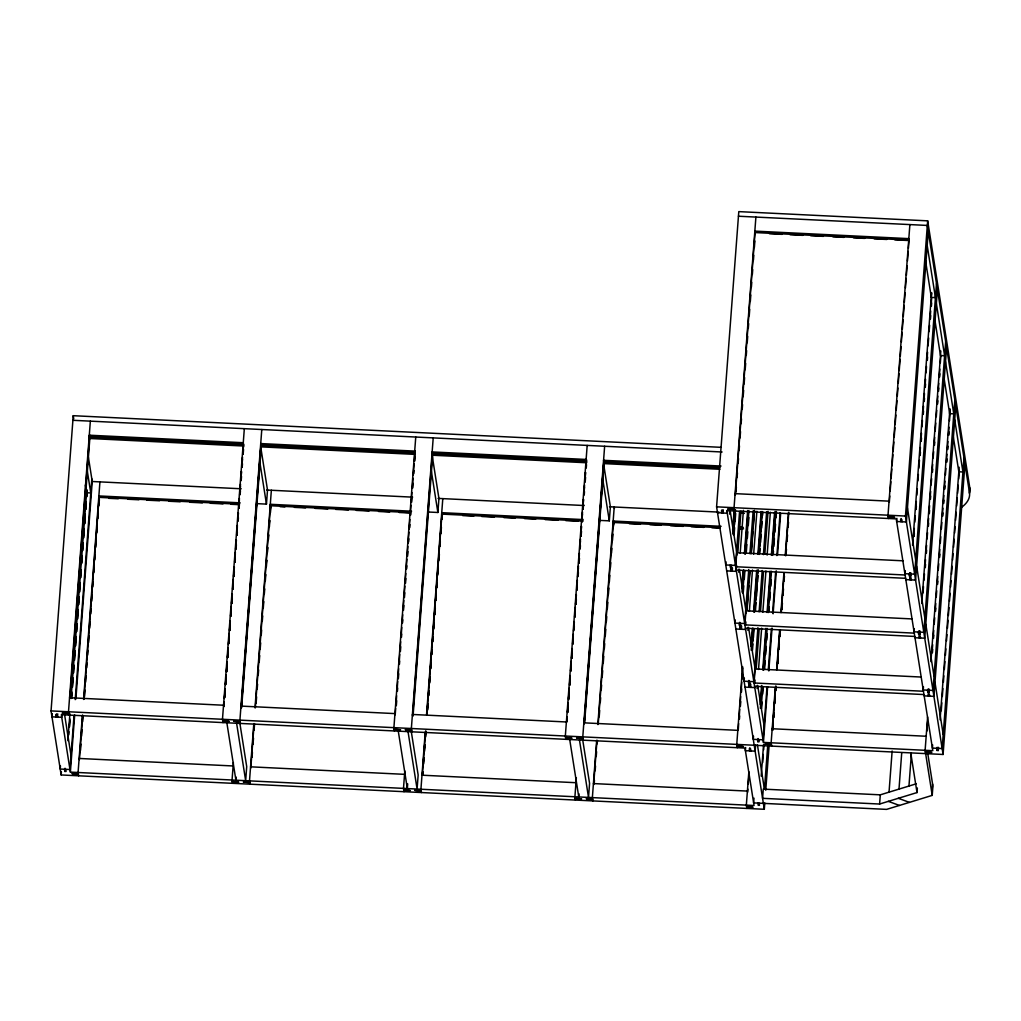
<?xml version="1.0" encoding="UTF-8"?>
<svg xmlns="http://www.w3.org/2000/svg" width="1021" height="1021" viewBox="0 0 1021 1021"><rect width="100%" height="100%" fill="white"/><g stroke="black" fill="none" stroke-linecap="round" stroke-linejoin="round"><path stroke-width="1.5" d="M764.793 802.927L764.308 809.283L61.158 774.952L51.05 710.91L73.244 415.7L720.724 447.313M52.224 713.653L51.982 716.831L61.732 717.304L61.975 714.126M56.461 713.858L56.219 717.036L55.874 714.866L57.163 714.93L57.495 717.099L57.738 713.921M60.456 765.865L60.226 769.03L69.977 769.515L74.035 715.517M61.158 774.952L61.388 771.774M90.346 421.15L68.496 711.765L69.02 715.07M69.99 697.751L89.618 435.291M65.74 769.311L66.084 771.48L64.795 771.417L65.038 768.239M70.334 697.598L90.052 435.38M67.884 740.723L69.913 713.73M71.113 697.841L86.759 489.812M68.713 734.903L68.956 731.738M69.313 726.978L69.913 719.039M71.457 698.402L71.942 692.047M72.3 687.286L73.014 677.765M73.372 673.005L73.971 665.067L73.486 673.018M74.329 660.293L75.044 650.773M75.401 646.012L76.116 636.491M76.473 631.731L77.073 623.793M77.43 619.02L78.145 609.499M78.502 604.738L79.102 596.8M79.459 592.04L80.174 582.519M80.531 577.746L81.131 569.82M82.203 555.526L81.603 563.464L82.203 557.096M83.16 542.827L82.561 550.766L83.16 544.384M84.233 528.546L83.518 538.067L84.233 530.103M84.59 523.773L85.305 514.252M85.662 509.492L86.262 501.553M86.619 496.793L87.104 490.437M69.428 727.016L69.9 720.66M71.572 698.428L71.929 693.667M72.414 687.312L73.002 679.373M74.444 660.319L75.031 652.381M75.516 646.025L76.116 638.087M76.588 631.731L77.073 625.375M77.545 619.032L78.145 611.094M78.617 604.738L79.102 598.383M79.574 592.027L80.174 584.089M80.646 577.733L81.131 571.39M84.705 523.747L85.305 515.809M85.79 509.453L86.262 503.098M86.734 496.742L87.219 490.399M75.222 699.64L91.826 478.9M70.385 772.118L61.324 714.7L744.985 748.074L754.047 805.505L70.385 772.118L74.686 714.955M75.873 699.079L92.235 481.504L88.431 457.408M82.382 715.325L78.081 772.501L78.604 775.807M83.582 699.449L99.93 481.886M79.383 759.637L82.727 715.172M83.926 699.296L99.203 496.027M80.519 750.397L80.991 744.041M81.591 736.103L82.063 729.747M82.663 721.809L83.02 717.048M84.577 696.399L85.049 690.056M85.649 682.105L86.121 675.762M86.721 667.823L87.079 663.05M87.678 655.112L88.036 650.351M88.636 642.413L89.108 636.057M89.708 628.119L90.193 621.763M90.78 613.825L91.137 609.065M91.737 601.114L92.222 594.771M92.809 586.833L93.166 582.059M93.894 572.539L94.251 567.765M94.838 559.827L95.208 555.067M95.795 547.128L96.28 540.773M96.88 532.834L97.237 528.074M97.952 518.54L98.31 513.78M98.909 505.842L99.382 499.486M244.325 428.667L222.476 719.282L222.999 722.587M223.778 706.43L224.135 701.657M224.378 698.492L225.092 688.958M225.45 684.198L226.164 674.664M226.407 671.486L227.121 661.965M227.479 657.192L228.194 647.671M228.436 644.493L229.266 633.377M229.508 630.199L230.223 620.666M230.58 615.905L231.295 606.385M231.537 603.207L232.252 593.673M232.609 588.913L233.337 579.379M233.567 576.201L234.281 566.681M234.639 561.907L235.366 552.387M235.596 549.209L236.31 539.675M236.681 534.915L237.395 525.394M237.753 520.621L238.34 512.682M238.71 507.922L239.425 498.388M239.654 495.211L240.497 484.094M240.739 480.917L241.454 471.396M241.811 466.635L242.526 457.102M242.768 453.924L243.483 444.403M224.569 697.33L225.156 689.392M225.513 684.632L226.113 676.693M226.471 671.92L227.185 662.399M227.543 657.626L228.142 649.688M228.627 643.345L229.215 635.394M229.585 630.633L230.299 621.1M230.657 616.339L231.257 608.401M231.614 603.641L232.329 594.107M232.686 589.347L233.286 581.408M233.643 576.635L234.358 567.114M234.715 562.354L235.315 554.403M235.787 548.06L236.387 540.122M236.744 535.349L237.344 527.41M237.816 521.055L238.416 513.116M238.774 508.356L239.373 500.418M239.846 494.062L240.446 486.124M240.918 479.768L241.518 471.83M241.875 467.069L242.475 459.131M242.832 454.358L243.547 444.837M224.914 697.177L225.143 693.999M225.871 684.478L226.1 681.301M226.815 671.767L227.173 667.007M227.9 657.473L228.257 652.713M228.972 643.192L229.202 640.014M229.929 630.48L230.287 625.72M231.001 616.186L231.244 613.008M231.958 603.488L232.316 598.727M233.03 589.194L233.273 586.016M233.988 576.482L234.345 571.722M235.06 562.201L235.302 559.023M236.017 549.489L236.374 544.729M237.089 535.195L237.331 532.018M238.161 520.901L238.404 517.736M239.118 508.203L239.476 503.442M240.19 493.909L240.433 490.731M241.262 479.615L241.505 476.437M242.219 466.916L242.462 463.738M243.177 454.205L243.534 449.444M233.375 762.547L232.061 780.018L232.584 783.324M261.784 429.522L239.922 720.137L240.446 723.442M241.224 707.272L261.044 443.663M236.145 777.083L235.915 780.21L226.853 722.779M241.301 707.719L261.121 444.097M241.645 707.566L261.478 443.752M256.705 503.634L266.455 504.119L267.515 490.067L260.904 448.155M253.808 723.698L249.507 780.874L250.03 784.179M255.008 707.821L271.356 490.259M250.809 768.009L254.152 723.544M255.352 707.668L270.629 504.4M251.715 757.327L252.072 752.566M252.787 743.033L253.144 738.272M253.872 728.752L254.229 723.978M255.773 703.341L256.258 696.986M256.845 689.047L257.203 684.274M257.93 674.753L258.287 669.993M258.875 662.042L259.36 655.699M259.832 649.343L260.317 642.988M260.917 635.049L261.389 628.694M261.989 620.755L262.346 615.995M262.946 608.057L263.418 601.701M264.018 593.763L264.375 589.002M264.975 581.051L265.447 574.708M266.047 566.77L266.519 560.414M267.119 552.476L267.476 547.703M268.076 539.764L268.434 535.004M269.034 527.066L269.506 520.71M270.106 512.772L270.578 506.416M252.059 757.174L252.417 752.413M253.017 744.475L253.489 738.119M254.089 730.181L254.574 723.825M256.118 703.188L256.603 696.833M257.203 688.894L257.56 684.121M258.275 674.6L258.632 669.84M259.232 661.889L259.704 655.546M260.176 649.19L260.661 642.834M261.261 634.896L261.618 630.136M262.333 620.602L262.691 615.842M263.29 607.903L263.763 601.548M264.362 593.609L264.72 588.849M265.32 580.898L265.792 574.555M266.392 566.617L266.864 560.261M267.464 552.323L267.821 547.55M268.421 539.611L268.778 534.851M269.378 526.913L269.85 520.557M270.45 512.619L270.922 506.263M415.751 437.039L393.902 727.654L394.425 730.959M395.204 714.789L395.689 708.446M395.995 705.702L396.633 695.735M397.067 691.408L397.718 681.441M398.024 678.71L398.662 668.742M399.096 664.416L399.747 654.448M399.977 651.27L400.704 641.75M401.125 637.41L401.776 627.456M402.197 623.129L402.733 614.744M403.155 610.418L403.805 600.45M404.048 597.285L404.878 586.169M405.12 582.991L405.835 573.457M406.256 569.131L406.907 559.163M407.213 556.419L407.864 546.465M408.106 543.287L408.936 532.171M409.179 528.993L409.893 519.459M410.314 515.133L410.965 505.178M411.272 502.434L411.922 492.467M412.344 488.14L412.995 478.173M413.237 474.995L414.067 463.879M414.386 461.147L415.024 451.18M396.339 705.549L396.697 700.789M397.411 691.255L397.654 688.077M398.369 678.557L398.726 673.783M399.441 664.263L399.683 661.085M400.398 651.551L400.755 646.791M401.47 637.27L401.712 634.092M402.542 622.976L402.785 619.798M403.499 610.264L403.857 605.504M404.456 597.566L404.814 592.793M405.528 583.272L405.886 578.511M406.6 568.978L406.843 565.8M407.558 556.279L407.915 551.506M408.63 541.985L408.872 538.807M409.715 527.691L409.944 524.513M410.672 514.98L410.901 511.802M411.616 502.281L411.974 497.521M412.701 487.987L413.058 483.227M413.773 473.693L414.003 470.515M414.73 460.994L415.088 456.221M404.801 770.919L403.486 788.391L404.01 791.696M433.21 437.894L411.361 728.509L411.871 731.815M412.663 715.644L432.483 452.035M407.685 783.886L407.341 788.569L398.279 731.151M413.071 715.925L432.776 453.898M428.131 512.006L437.881 512.478L438.941 498.439L432.33 456.527M425.234 732.07L420.933 789.233L421.456 792.538M426.548 714.598L442.795 498.631M422.362 774.799L425.578 731.917M426.893 714.445L441.94 514.354M422.426 775.233L422.668 772.055M423.268 764.116L423.741 757.761M424.213 751.405L424.698 745.049M425.298 737.111L425.77 730.768M427.327 710.118L427.799 703.763M428.399 695.824L428.756 691.064M429.356 683.126L429.828 676.77M430.428 668.832L430.9 662.476M431.5 654.538L431.857 649.777M432.457 641.826L432.815 637.066M433.415 629.127L433.887 622.772M434.487 614.833L434.959 608.478M435.559 600.539L435.916 595.779M436.516 587.841L436.873 583.068M437.588 573.547L437.945 568.786M438.673 559.253L439.03 554.492M439.617 546.554L439.974 541.781M440.574 533.843L441.059 527.487M441.646 519.549L442.004 514.788M422.771 775.079L423.013 771.902M423.613 763.963L424.085 757.608M424.57 751.252L425.042 744.909M425.642 736.958L425.999 732.197M427.671 709.965L428.144 703.609M428.743 695.671L429.101 690.911M429.701 682.972L430.058 678.199M430.773 668.678L431.13 663.918M431.845 654.384L432.202 649.624M432.802 641.686L433.159 636.913M433.759 628.974L434.231 622.619M434.831 614.68L435.316 608.325M435.903 600.386L436.261 595.626M436.86 587.688L437.218 582.927M437.818 574.976L438.29 568.633M438.89 560.695L439.375 554.339M439.962 546.401L440.332 541.628M440.919 533.689L441.404 527.334M442.004 519.395L442.361 514.635M587.177 445.411L565.328 736.026L565.851 739.332M566.757 721.579L567.114 716.819M567.472 712.045L568.187 702.525M568.429 699.347L569.259 688.231M569.501 685.053L570.216 675.519M570.573 670.759L571.288 661.225M571.53 658.06L572.245 648.526M572.602 643.766L573.317 634.232M573.56 631.055L574.274 621.534M574.632 616.761L575.346 607.24M575.589 604.062L576.303 594.528M576.661 589.768L577.375 580.234M577.618 577.069L578.46 565.953M578.69 562.775L579.405 553.242M579.762 548.481L580.49 538.948M580.719 535.77L581.434 526.249M581.791 521.489L582.519 511.955M582.749 508.777L583.463 499.256M583.833 494.483L584.548 484.962M584.778 481.784L585.505 472.251M585.863 467.49L586.45 459.552M566.821 722.013L567.178 717.253M567.536 712.479L568.135 704.541M568.608 698.185L569.208 690.247M569.692 683.904L570.28 675.953M570.637 671.193L571.237 663.254M571.594 658.494L572.309 648.96M572.666 644.2L573.266 636.262M573.751 629.906L574.338 621.968M574.708 617.195L575.295 609.256M575.653 604.496L576.367 594.962M576.737 590.202L577.324 582.264M577.809 575.908L578.409 567.97M578.767 563.209L579.354 555.271M579.839 548.915L580.439 540.977M580.796 536.216L581.511 526.683M581.868 521.922L582.468 513.971M582.825 509.211L583.54 499.69M583.897 494.917L584.497 486.979M584.969 480.623L585.569 472.685M585.926 467.924L586.526 459.986M567.88 712.326L568.238 707.566M568.837 699.627L569.195 694.867M569.909 685.333L570.267 680.573M570.994 671.039L571.224 667.862M571.939 658.341L572.296 653.568M573.023 644.047L573.253 640.869M574.096 629.753L574.325 626.575M575.053 617.054L575.282 613.876M575.997 604.343L576.367 599.582M577.082 590.049L577.312 586.871M578.154 575.755L578.397 572.577M579.111 563.056L579.469 558.296M580.183 548.762L580.426 545.584M581.14 536.063L581.498 531.29M582.212 521.769L582.455 518.591M583.17 509.058L583.527 504.297M584.242 494.764L584.484 491.599M585.199 482.065L585.556 477.305M586.271 467.771L586.513 464.593M576.342 777.696L574.912 796.75L575.436 800.056M604.636 446.266L582.787 736.868L583.31 740.174M584.089 724.017L603.909 460.394M578.996 793.828L578.767 796.942L569.705 739.51M584.267 722.868L603.973 460.841M584.612 722.715L604.202 462.271M599.557 520.378L609.307 520.85L610.367 506.812L603.756 464.9M596.66 740.442L592.371 797.605L592.882 800.911M597.859 724.553L614.221 506.99L614.438 508.432M593.66 784.753L597.004 740.289M598.204 724.4L613.493 521.131M594.196 783.439L594.439 780.274M595.154 770.74L595.511 765.98M596.226 756.446L596.583 751.686M597.183 743.747L597.425 740.57M599.212 716.742L599.697 710.399M600.284 702.461L600.654 697.688M601.241 689.749L601.599 684.989M602.199 677.051L602.684 670.695M603.271 662.757L603.756 656.401M604.355 648.463L604.713 643.702M605.3 635.751L605.785 629.408M606.385 621.47L606.742 616.697M607.329 608.758L607.814 602.403M608.414 594.464L608.886 588.109M609.371 581.766L609.843 575.41M610.443 567.472L610.8 562.711M611.515 553.178L611.873 548.417M612.472 540.479L612.945 534.123M613.544 526.185L613.915 521.221M764.308 809.283L716.589 506.837L738.796 211.615L927.668 220.842L969.797 487.872A104.882 35.008 4.3 0 1 969.388 493.347M722 509.785L721.758 512.963L721.413 510.781L722.702 510.845L723.047 513.014L723.276 509.849M727.514 510.053L727.284 513.231L717.521 512.746M726.008 561.78L725.765 564.958L735.516 565.43L739.574 511.444M729.581 514.137L729.938 509.377M755.897 217.077L734.048 507.679L734.571 510.998M732.619 530.231L734.176 509.581M735.35 494.828L755.042 232.801M732.848 533.996L734.635 510.168M736.001 491.931L736.358 487.17M737.073 477.649L737.43 472.876M738.145 463.355L738.502 458.582M739.102 450.644L739.459 445.883M740.059 437.945L740.531 431.589M741.131 423.651L741.488 418.891M742.203 409.357L742.561 404.597M743.16 396.659L743.645 390.303M744.118 383.947L744.59 377.591M745.19 369.653L745.675 363.297M746.262 355.359L746.619 350.599M747.219 342.66L747.704 336.305M748.291 328.366L748.661 323.606M749.248 315.668L749.733 309.312M750.333 301.374L750.805 295.018M751.405 287.08L751.762 282.319M752.362 274.368L752.719 269.608M753.434 260.074L753.792 255.314M754.391 247.376L754.864 241.02M733.933 524.437L734.533 516.498M733.55 535.055L735.465 509.645M731.176 567.906L730.934 571.084L730.589 568.901L731.866 568.965L732.21 571.147L732.453 567.97M734.393 525.024L734.635 521.846M734.137 534.047L734.61 527.704M735.082 521.348L735.682 513.41M902.985 560.81L736.779 552.693L735.72 566.744L905.091 575.002M736.6 565.366L736.243 570.05L905.614 578.32M737.877 552.297L740.991 510.998M735.171 619.9L734.929 623.078L744.692 623.55L748.75 569.565M738.757 572.258L739 569.093M740.187 553.203L743.416 510.334M741.795 588.351L743.109 570.879M744.424 553.408L747.653 510.538M740.455 623.346L740.799 625.528L739.51 625.465L739.753 622.287M742.025 592.116L743.696 569.884M744.883 553.995L748.112 511.125M743.097 582.557L743.696 574.619M745.253 553.982L745.726 547.626M746.211 541.27L746.683 534.927M747.168 528.572L747.755 520.633M748.112 515.86L748.47 511.1M740.34 626.026L740.097 629.204L739.753 627.034L741.042 627.085L741.386 629.268L741.629 626.09M742.726 593.175L744.398 570.943M745.7 553.471L748.929 510.602M743.301 592.18L743.786 585.824M744.258 579.469L744.858 571.53M746.287 552.476L746.887 544.538M747.359 538.182L747.844 531.826M748.316 525.483L748.916 517.532M749.937 553.688L753.166 510.806M912.161 618.93L745.943 610.813L744.896 624.865L914.267 633.135M742.612 666.573L736.754 744.386L737.277 747.704M745.649 625.043L745.879 621.929M746.913 609.409L748.699 585.582M748.942 582.404L749.771 571.288M751.086 553.829L752.758 531.596M753 528.419L754.315 510.947M747.053 610.418L750.039 570.713M751.354 553.242L754.57 510.372M738.247 730.385L738.655 723.595M739.089 719.269L739.727 709.301M740.034 706.558L740.684 696.603M741.118 692.264L741.757 682.309M741.999 679.131L742.841 668.015M739.434 719.116L739.663 715.938M740.391 706.404L740.748 701.644M741.463 692.11L741.693 688.945M742.535 677.829L742.778 674.651M744.347 678.033L744.105 681.198L753.855 681.683L757.914 627.685M747.921 630.391L748.163 627.213M749.363 611.324L752.464 570.037M753.664 554.161L756.88 511.279M750.971 646.472L752.286 629M753.587 611.541L756.701 570.241M757.888 554.365L761.117 511.483M749.618 681.466L749.963 683.649L748.687 683.585L748.916 680.407M751.188 650.237L752.86 628.004M754.06 612.128L757.161 570.828M758.475 553.369L761.577 512.07M752.273 640.69L752.873 632.752M754.417 612.102L754.902 605.747M755.374 599.391L755.974 591.453M756.331 586.692L756.931 578.754M758.845 553.344L759.075 550.166M759.433 545.405L760.032 537.467M760.517 531.111L760.99 524.756M761.462 518.4L761.947 512.057M752.005 649.713L753.562 629.064M754.876 611.605L757.978 570.305M759.177 554.429L762.393 511.547M749.516 684.147L749.274 687.324L748.929 685.155L750.218 685.219L750.563 687.388L750.792 684.21M752.732 641.277L752.975 638.099M755.846 599.978L756.076 596.813M756.791 587.279L757.033 584.101M757.876 572.985L758.105 569.807M759.905 545.993L760.135 542.815M760.977 531.699L761.219 528.521M752.477 650.3L752.949 643.945M753.434 637.589L754.021 629.651M755.463 610.596L756.051 602.658M756.535 596.302L757.135 588.364M757.608 582.008L758.08 575.665M759.752 553.433L760.122 548.66M760.594 542.317L761.194 534.366M761.666 528.023L762.151 521.667M762.623 515.311L762.866 512.134M745.636 747.512L745.394 750.677L755.144 751.162L755.617 744.807M759.114 611.809L762.215 570.522M763.414 554.633L766.631 511.763M749.861 747.717L749.631 750.894L749.286 748.712L750.563 748.776L750.907 750.958M754.825 683.164L755.055 680.05M756.229 668.538L759.203 628.834M760.517 611.375L763.504 571.671M764.818 554.199L768.047 511.317M748.852 771.774L746.338 805.122L746.862 808.428M747.64 792.27L747.883 789.093M748.24 784.332L748.955 774.799M753.511 736.154L753.281 739.332L763.032 739.804L766.962 687.401M757.097 688.511L757.34 685.333M758.526 669.457L761.64 628.157M762.827 612.281L765.929 570.994M767.128 555.118L770.357 512.236M760.135 704.592L761.577 685.538M762.764 669.661L765.865 628.374M767.065 612.485L770.166 571.198M771.365 555.322L774.582 512.44M758.794 739.6L759.139 741.769L757.85 741.705L758.093 738.528M760.364 708.357L762.036 686.125M763.223 670.248L766.337 628.962M767.639 611.49L770.625 571.786M771.94 554.314L775.169 511.444M753.983 798.128L753.626 802.889L886.573 809.385L932.224 795.385L932.913 786.183L927.77 753.562M761.181 707.834L762.738 687.184M764.053 669.725L767.154 628.438M768.341 612.549L771.455 571.262M772.642 555.386L775.871 512.504M761.64 708.421L762.125 702.065M762.725 694.127L763.198 687.771M764.627 668.717L765.227 660.778M765.699 654.423L766.299 646.484M766.784 640.141L767.256 633.786M768.928 611.553L769.285 606.793M769.77 600.437L770.357 592.499M770.842 586.143L771.314 579.788M773.229 554.377L773.471 551.2M773.829 546.439L774.416 538.501M774.901 532.145L775.501 524.207M775.973 517.851L776.445 511.508M768.277 669.929L771.391 628.642M772.578 612.753L775.679 571.466M776.879 555.59L780.108 512.708M763.44 742.407L726.863 510.615L896.247 518.885L932.811 750.677L763.44 742.407L767.613 686.827M768.813 670.95L772.042 628.068M773.114 613.787L776.33 570.905M777.53 555.028L780.631 513.729M761.181 776.164L763.568 744.398M762.713 762.457L763.198 754.481M763.67 749.759L763.912 744.947M764.461 789.08L767.677 746.198M765.75 790.228L769.094 745.764M775.322 687.21L771.136 742.79L771.659 746.096M776.636 669.738L779.623 630.034M780.925 612.574L783.911 572.87M785.226 555.398L788.454 512.516M772.438 729.926L775.666 687.056M776.981 669.585L779.967 629.88M781.282 612.421L784.256 572.717M785.57 555.245L788.799 512.363M772.629 728.777L772.871 725.599M773.459 717.661L773.816 712.9M774.543 703.367L774.901 698.606M775.488 690.668L775.858 685.908M777.53 663.663L778.002 657.32M778.602 649.382L779.074 643.026M779.559 636.67L780.031 630.314M781.588 609.677L782.06 603.322M782.66 595.383L783.133 589.028M783.732 581.089L784.09 576.329M785.647 555.679L786.119 549.324M786.719 541.385L787.191 535.042M787.791 527.091L788.148 522.331M772.859 730.219L773.216 725.446M773.816 717.508L774.173 712.747M774.888 703.214L775.245 698.453M775.845 690.515L776.075 687.337M777.874 663.522L778.232 658.749M778.946 649.228L779.304 644.455M779.904 636.517L780.376 630.174M781.933 609.524L782.405 603.169M783.005 595.23L783.477 588.875M784.077 580.936L784.434 576.176M785.991 555.526L786.464 549.183M787.063 541.232L787.536 534.889M788.135 526.938L788.493 522.178M909.877 224.594L888.015 515.209L888.538 518.515M889.317 502.345L889.802 495.989M890.159 491.229L890.874 481.708M891.116 478.53L891.831 468.996M892.073 465.818L892.903 454.702M893.145 451.524L893.86 442.004M894.217 437.23L894.932 427.71M895.175 424.532L895.889 414.998M896.247 410.238L896.961 400.717M897.319 395.944L897.918 388.006M898.276 383.245L898.99 373.712M899.233 370.534L900.063 359.418M900.305 356.24L901.02 346.719M901.377 341.958L902.092 332.425M902.334 329.247L903.049 319.726M903.291 316.548L904.134 305.432M904.364 302.254L905.078 292.721M905.436 287.96L906.163 278.427M906.393 275.262L907.107 265.728M907.465 260.968L908.192 251.434M908.422 248.256L909.137 238.735M896.897 518.323L896.655 521.501L906.406 521.973L928.255 231.359M880.293 794.836L763.274 789.118L762.585 798.32L879.604 804.038L880.293 794.836L916.207 783.822M901.122 518.528L900.892 521.705L900.548 519.523L901.824 519.587L902.168 521.769M51.05 710.91L943.085 754.468L905.474 516.052L927.668 220.842M905.129 570.522L904.887 573.7L914.637 574.172L936.487 283.57M889.036 792.156L892.137 750.997M910.987 572.972L910.745 576.15L909.469 576.086L909.711 572.909M909.839 576.061L910.068 572.883M912.557 545.393L931.548 292.887M910.298 576.648L910.056 579.826L909.711 577.656L911 577.707L911.345 579.89M927.196 245.41L935.44 297.609L931.318 297.405L931.663 292.874M913.731 536.446L914.331 528.47M914.816 522.152L915.288 515.771M915.76 509.453L916.36 501.477M916.845 495.159L917.317 488.778M917.917 480.865L918.39 474.497M918.874 468.154L919.462 460.203M919.819 455.455L920.419 447.504M920.904 441.161L921.491 433.223M921.976 426.867L922.448 420.524M922.933 414.169L923.533 406.23M923.89 401.47L924.477 393.519M924.962 387.189L925.562 379.225M926.034 372.895L926.506 366.526M926.991 360.196L927.591 352.232M928.063 345.915L928.663 337.977M929.136 331.621L929.62 325.24M930.093 318.922L930.693 310.946M931.05 306.223L931.65 298.234M914.101 536.421L914.344 533.204M916.131 509.428L916.373 506.225M920.189 455.43L920.432 452.252M921.261 441.136L921.504 437.958M923.29 414.156L923.533 410.965M924.247 401.457L924.49 398.267M925.32 387.163L925.562 383.973M927.349 360.183L927.591 356.98M930.463 318.909L930.705 315.68M931.407 306.198L931.65 302.982M899.003 789.093L901.734 752.694M937.431 289.479L915.569 580.094L905.818 579.622M914.306 628.655L914.063 631.82L923.814 632.305L945.663 341.69M920.163 631.093L919.921 634.271L918.632 634.207L918.874 631.029M919.002 634.181L919.245 631.004M921.733 603.513L940.826 350.994M923.022 592.984L923.507 586.59M923.979 580.273L924.464 573.891M924.937 567.574L925.537 559.61M926.009 553.28L926.609 545.316M927.081 538.986L927.566 532.617M928.038 526.287L928.638 518.336M928.995 513.576L929.595 505.637M930.067 499.282L930.667 491.343M931.139 485.001L931.624 478.645M932.096 472.289L932.696 464.351M933.168 458.008L933.653 451.639M934.126 445.309L934.726 437.358M935.198 431.028L935.798 423.064M936.283 416.734L936.755 410.353M937.227 404.035L937.827 396.059M938.184 391.298L938.784 383.36M939.256 377.043L939.856 369.066M940.341 362.761L940.813 356.367M908.958 786.042L911.345 754.391M925.307 567.548L925.549 564.345M926.379 553.254L926.621 550.077M928.408 526.262L928.651 523.071M929.365 513.55L929.608 510.372M930.437 499.269L930.68 496.091M932.467 472.276L932.709 469.086M934.496 445.284L934.738 442.093M937.597 404.01L937.84 400.806M938.554 391.311L938.797 388.095M939.626 377.03L939.869 373.814M946.595 347.599L924.745 638.214L914.995 637.742M923.469 686.776L923.226 689.954L932.977 690.426L954.839 399.811M879.604 804.038L917.011 792.564L917.356 787.957M929.327 689.213L929.097 692.391L927.808 692.327L928.051 689.149M928.178 692.315L928.408 689.137M930.897 661.634L949.887 409.127M945.535 361.651L953.78 413.862L949.658 413.658L950.002 409.115M932.071 652.687L932.671 644.71M933.156 638.406L933.756 630.429M934.228 624.112L934.7 617.731M935.185 611.4L935.785 603.437M936.257 597.106L936.729 590.738M937.214 584.408L937.814 576.457M938.286 570.114L938.758 563.758M939.243 557.415L939.843 549.464M940.315 543.121L940.788 536.765M941.388 528.827L941.873 522.471M942.345 516.128L942.945 508.177M943.302 503.43L943.902 495.479M944.374 489.148L944.974 481.185M945.446 474.854L945.931 468.473M946.403 462.156L947.003 454.192M947.36 449.457L947.96 441.48M948.432 435.176L949.032 427.186M949.504 420.882L949.989 414.488M927.617 716.959L925.115 750.307L932.224 795.385M932.441 652.674L932.683 649.458M933.513 638.38L933.756 635.164M935.542 611.375L935.785 608.184M937.584 584.382L937.814 581.191M939.614 557.389L939.843 554.212M942.715 516.115L942.957 512.925M943.672 503.417L943.902 500.213M944.744 489.123L944.987 485.919M946.773 462.143L947.016 458.927M947.73 449.431L947.96 446.228M948.803 435.15L949.045 431.934M926.889 731.1L927.617 721.566M955.771 405.733L933.921 696.348L924.171 695.863M932.645 744.896L932.403 748.074L942.153 748.546L964.003 457.931M931.892 793.291L932.594 784.09M938.503 747.346L938.261 750.512L936.984 750.448L937.214 747.283M940.073 719.754L959.166 467.235M941.247 710.82L941.847 702.844M942.319 696.526L942.919 688.55M943.391 682.232L943.876 675.851M944.348 669.521L944.948 661.57M945.433 655.24L945.905 648.871M946.505 640.946L946.978 634.577M947.462 628.234L948.05 620.296M948.407 615.535L949.007 607.597M949.492 601.241L950.079 593.303M950.564 586.96L951.036 580.592M951.521 574.249L952.108 566.298M952.593 559.967L953.065 553.599M953.55 547.269L954.15 539.305M954.622 532.975L955.094 526.606M955.579 520.276L956.179 512.312M956.651 505.995L957.251 498.057M957.609 493.296L958.209 485.307M958.681 479.002L959.281 471.026M943.085 754.468L964.934 463.853M961.335 507.488A104.882 35.008 4.3 0 0 969.452 492.467L969.797 487.872M738.438 216.222L927.323 225.437L969.452 492.467M769.426 233.72L782.124 234.345M790.063 234.728L802.761 235.353M810.7 235.736L823.398 236.362M832.919 236.821L844.035 237.37M853.556 237.829L864.672 238.378M874.193 238.837L886.892 239.463M894.83 239.846L907.529 240.471M72.899 420.295L722.102 451.997M721.043 466.048L603.577 460.305L603.807 461.747L719.677 467.401M243.572 444.62L89.593 437.103L89.822 438.507L243.789 446.024M414.998 452.992L261.019 445.475L261.248 446.879L415.215 454.396M719.754 467.873L603.883 462.219L604.1 463.611L719.984 469.277M889.074 501.158L735.094 493.641L735.324 495.07M716.589 506.837L905.474 516.052M734.265 509.122L727.858 508.803L734.341 509.556M888.244 516.639L894.728 517.392L888.321 517.073M92.235 481.504L241.211 488.778M266.609 490.029L412.637 497.15M438.035 498.388L584.063 505.523M609.46 506.761L718.988 512.108M741.208 513.193L744.386 513.346M240.152 502.83L98.884 495.938L99.101 497.367L238.799 504.183M411.578 511.202L270.31 504.297L270.527 505.74L410.225 512.555M583.017 519.574L441.736 512.67L441.965 514.112L583.233 521.004M721.107 526.313L613.162 521.042L613.391 522.471L719.741 527.666M740.148 527.244L743.326 527.398M738.796 528.597L743.556 528.827M108.698 498.312L118.232 498.771M127.753 499.231L138.869 499.78M146.807 500.162L159.506 500.788M169.027 501.247L180.143 501.796M189.664 502.255L202.362 502.881M210.3 503.264L222.999 503.889M230.937 504.272L238.876 504.655M280.137 506.671L284.897 506.914M294.418 507.373L305.534 507.909M315.055 508.381L327.754 509.007M335.692 509.39L348.391 510.002M356.329 510.398L369.028 511.011M378.549 511.483L389.665 512.019M399.185 512.491L410.302 513.027M462.666 515.592L473.782 516.128M481.721 516.511L494.419 517.137M503.94 517.609L515.056 518.145M524.577 518.604L535.693 519.153M545.214 519.612L557.913 520.238M565.851 520.621L578.55 521.246M629.332 523.722L640.448 524.271M649.969 524.73L661.085 525.279M670.606 525.738L683.304 526.364M691.243 526.747L703.941 527.372M711.879 527.755L719.818 528.138M738.859 529.069L742.037 529.223M726.697 570.879L736.447 571.352M745.419 628.17L914.79 636.44M735.873 629L745.624 629.472M921.325 677.051L755.119 668.934L754.06 682.985L923.443 691.255M754.583 686.291L923.954 694.561M745.036 687.12L754.787 687.592M926.175 736.256L772.195 728.739L772.425 730.181M69.556 697.713L223.535 705.23L223.765 706.672M394.961 713.602L240.982 706.085L241.211 707.527M566.387 721.975L412.407 714.458L412.637 715.9M583.833 722.83L737.813 730.347M771.365 744.22L764.946 743.913L771.429 744.654M925.345 751.737L931.828 752.49L925.409 752.171M68.726 713.207L62.307 712.888L68.79 713.641M222.706 720.724L229.189 721.464L222.769 721.158M240.152 721.566L233.732 721.26L240.229 722M394.132 729.083L400.615 729.836L394.195 729.517M411.578 729.938L405.171 729.632L411.654 730.372M565.557 737.456L572.041 738.209L565.621 737.889M583.004 738.311L576.597 737.992L583.08 738.745M736.983 745.828L743.467 746.581L737.06 746.262M79.14 758.45L233.12 765.967M250.566 766.822L404.546 774.339M421.992 775.194L575.972 782.711L576.201 784.141M593.418 783.566L747.398 791.084M78.311 773.931L71.891 773.624L78.375 774.365M232.29 781.448L238.774 782.201L232.354 781.882M249.737 782.303L243.317 781.997L249.8 782.737M403.716 789.82L410.2 790.573L403.78 790.254M421.163 790.675L414.743 790.356L421.239 791.109M575.142 798.192L581.625 798.945L575.206 798.626M592.588 799.047L586.182 798.728L592.665 799.481M746.568 806.564L753.051 807.305L746.632 806.998M898.314 798.294L909.392 802.378M888.347 801.357L899.437 805.441M936.372 303.531L944.604 355.729L940.481 355.538L934.674 318.68M954.712 419.771L962.943 471.983L958.834 471.779L953.014 434.933M925.498 260.559L931.318 297.405M943.838 376.8L949.658 413.658M907.465 507.922L915.697 560.133M916.628 566.055L924.873 618.254M925.805 624.176L934.036 676.374M934.968 682.296L943.213 734.507M910.413 573.968L910.745 576.15M919.576 632.101L919.921 634.271M920.508 638.01L920.163 635.841L918.887 635.777L919.232 637.946M928.753 690.222L929.097 692.391M929.684 696.131L929.34 693.961L928.051 693.897L928.395 696.067M937.916 748.342L938.261 750.512M909.124 573.904L909.469 576.086M918.3 632.037L918.632 634.207M927.464 690.158L927.808 692.327M936.64 748.278L936.984 750.448M910.758 752.885L917.011 792.564M730.028 509.926L736.575 551.391M736.779 552.693L737.124 554.901M739.446 569.59L745.738 609.511M745.943 610.813L746.3 613.021M748.61 627.711L754.915 667.632M757.786 685.831L764.078 725.752M731.278 565.226L731.623 567.395L730.347 567.344L730.002 565.162M739.166 623.282L739.51 625.465M748.342 681.415L748.687 683.585M757.505 739.536L757.85 741.705M757.416 744.794L764.435 789.322M759.152 803.157L759.484 805.339L758.207 805.275L757.863 803.093M613.468 522.943L613.685 524.347M602.696 478.951L609.307 520.85M582.71 739.919L589.576 783.375L588.517 797.414L579.456 739.995M442.029 514.584L442.259 515.975M431.27 470.579L437.881 512.478M411.284 731.547L418.151 775.003L417.091 789.054L408.03 731.623M259.845 462.207L266.455 504.119M239.858 723.174L246.712 766.631L245.665 780.682L236.604 723.251M87.372 471.447L90.767 492.952L86.53 492.735L85.317 485.064M73.244 415.7L73.742 418.827M64.489 714.011L71.023 755.463M64.451 769.247L64.795 771.417M908.818 238.633L754.838 231.116L755.068 232.558L909.047 240.075L908.818 238.633M243.279 442.718L89.299 435.201L89.516 436.631L243.496 444.148L243.279 442.718M414.705 451.091L260.725 443.573L260.955 445.003L414.922 452.52L414.705 451.091M586.131 459.45L432.151 451.933L432.381 453.375L586.348 460.892L586.131 459.45M586.424 461.364L432.457 453.847L432.674 455.238L586.654 462.755L586.424 461.364"/></g></svg>
